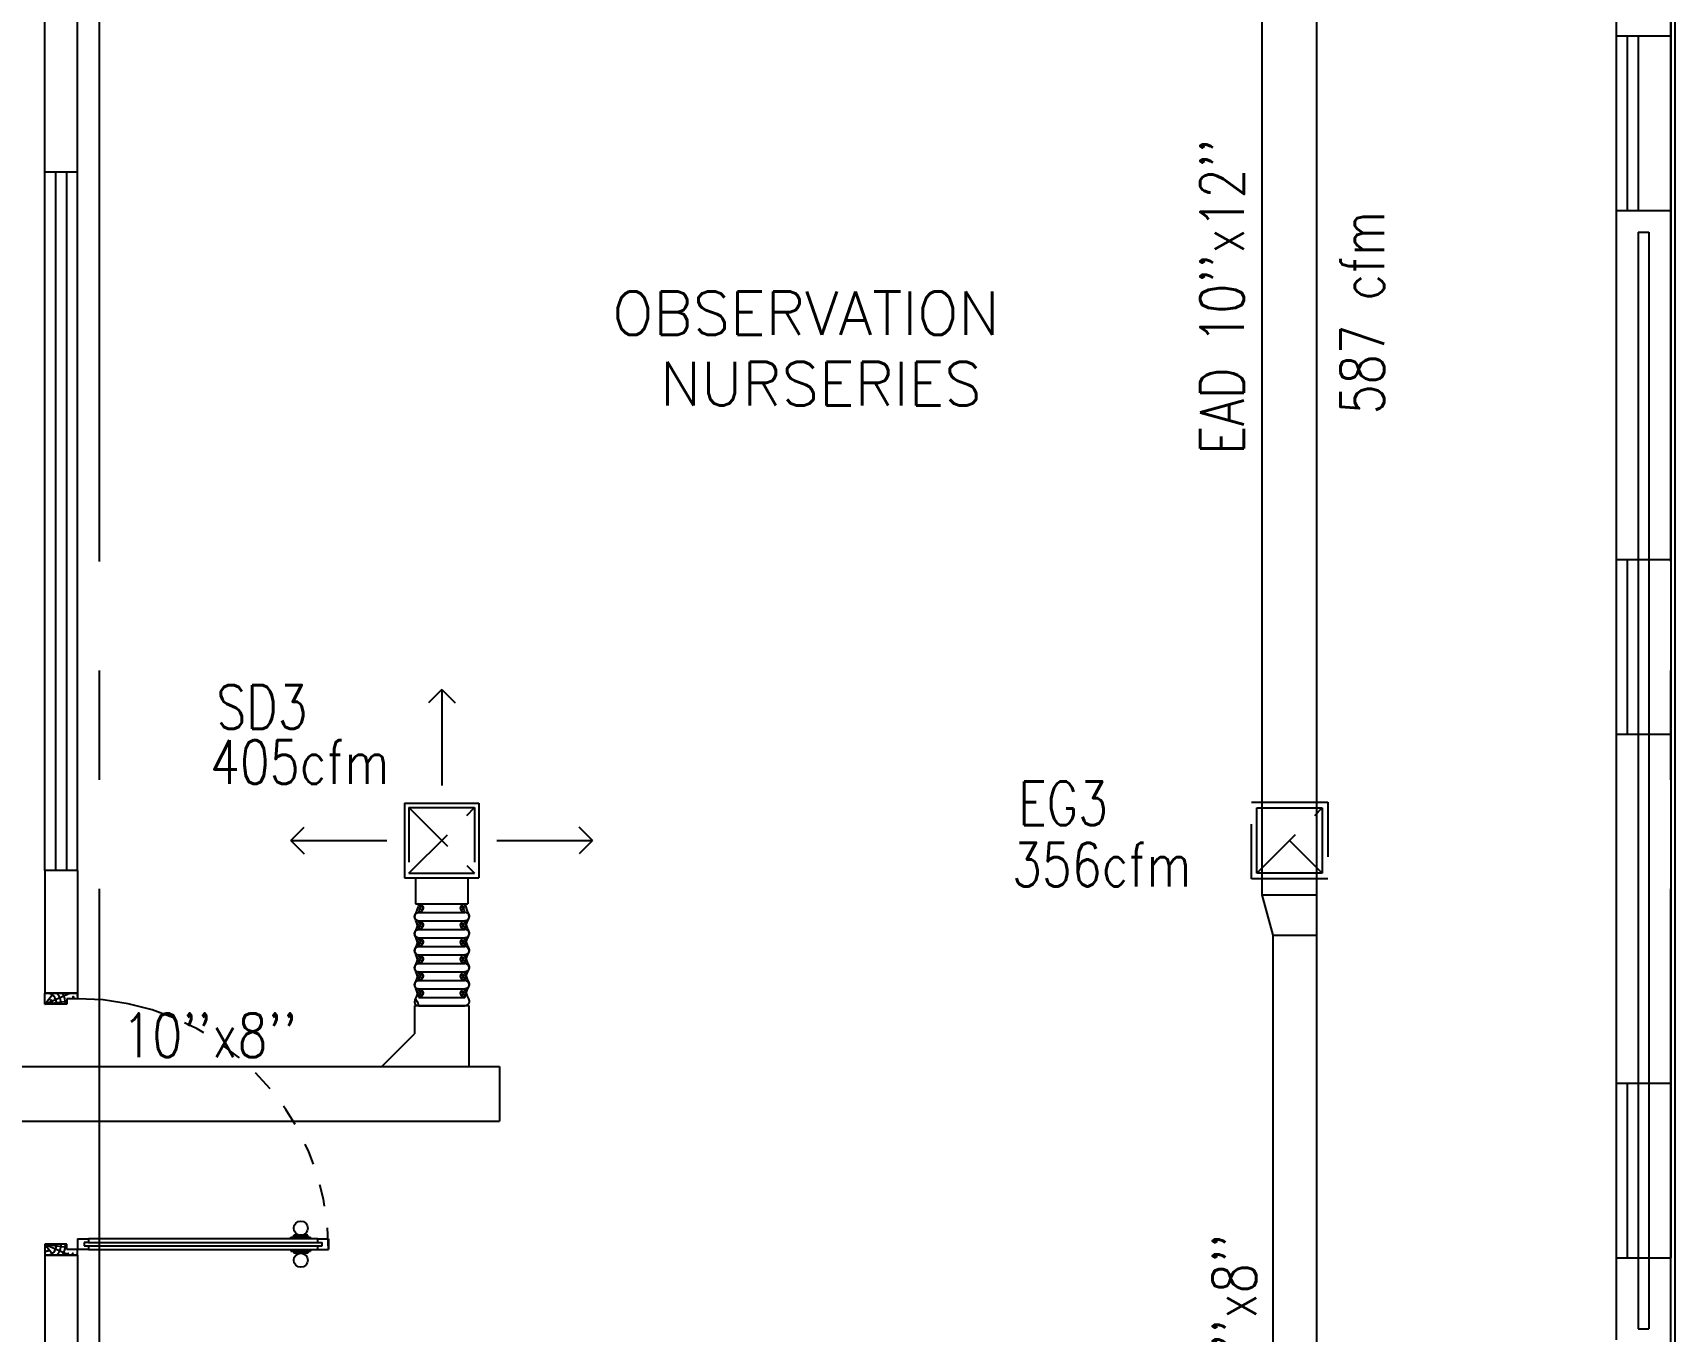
# Model space of a CAD drawing. Extents: x 417866029 to 417866302, y 43498045 to 43498122.
# Drawn here: x 417866045.9 to 417866053.42, y 43498088.98 to 43498094.93 of the extents above; entities that cross this region are included whole.
import ezdxf
from ezdxf.enums import TextEntityAlignment as Align

# ---------------------------------------------------------------- set-up
doc = ezdxf.new("R2010")
doc.units = 0
doc.header["$MEASUREMENT"] = 0
doc.linetypes.add('CENTERX2', pattern=[4, 2.5, -0.5, 0.5, -0.5])
doc.linetypes.add('HIDDEN', pattern=[0.375, 0.25, -0.125])
for name, color, linetype in [('AXES', 11, 'CENTERX2'), ('DOOR', 9, 'CONTINUOUS'), ('DUCT', 6, 'CONTINUOUS'), ('EXDUCT', 10, 'CONTINUOUS'), ('INSUL', 9, 'CONTINUOUS'), ('M-AC-FLEX', 7, 'CONTINUOUS'), ('M-EGU.', 2, 'CONTINUOUS'), ('M-TEXT', 2, 'CONTINUOUS'), ('RM-NAME', 9, 'CONTINUOUS'), ('ROOF', 9, 'CONTINUOUS'), ('WALL', 9, 'CONTINUOUS'), ('WIN', 9, 'CONTINUOUS')]:
    doc.layers.add(name, color=color, linetype=linetype)
doc.styles.add('ROMANS', font='ROMANS.shx', dxfattribs={"width": 0.6})

# ---------------------------------------------------------------- blocks, each defined once
blk = doc.blocks.new('DOOR100')
at = {"layer": 'DOOR', "color": 7, "linetype": 'ByBlock'}
for p, q in [((-75, 1250), (-75, 1300)), ((-75, 1300), (-25, 1300)), ((-25, 1300), (-75, 1300)), ((-25, 1250), (-25, 1300)), ((-91.2, 1205), (-91.2, 1140.2)), ((-82.2, 1205), (-91.2, 1205)), ((-82.2, 1127.6), (-82.2, 1217.6)), ((-75, 1217.6), (-82.2, 1217.6)), ((-82.2, 1205), (-82.2, 1140.2)), ((-58, 1250), (-75, 1250)), ((-58, 1250), (-58, 1270)), ((-42, 1270), (-58, 1270)), ((-42, 1250), (-42, 1270)), ((-25, 1250), (-42, 1250)), ((-25, 1217.6), (-17.8, 1217.6)), ((-17.8, 1127.6), (-17.8, 1217.6)), ((-17.8, 1205), (-17.8, 1140.2)), ((-17.8, 1205), (-8.8, 1205)), ((-8.8, 1205), (-8.8, 1140.2)), ((-82.2, 1140.2), (-91.2, 1140.2)), ((-17.8, 1140.2), (-8.8, 1140.2)), ((-75, 1127.6), (-82.2, 1127.6)), ((-25, 1127.6), (-17.8, 1127.6)), ((-75, 200), (-58, 200)), ((-75, 150), (-75, 200)), ((-58, 200), (-58, 180)), ((-58, 180), (-42, 180)), ((-42, 200), (-25, 200)), ((-42, 180), (-42, 200)), ((-25, 200), (-25, 150)), ((-1200, 0), (-1200, 150)), ((-1200, 150), (-1175, 150)), ((-1200, 150), (-1200, 0)), ((-1150, 0), (-1200, 113.7)), ((-1175, 150), (-1175, 100)), ((-1175, 100), (-1150, 100)), ((-1150, 0), (-1163.4, 100)), ((-1150, 100), (-1150, 0)), ((-75, 150), (-25, 150)), ((-50, 0), (0, 113.7)), ((-50, 100), (-50, 0)), ((-50, 0), (-36.6, 100)), ((-25, 100), (-50, 100)), ((0, 150), (-25, 150)), ((-25, 150), (-25, 100)), ((0, 0), (0, 150)), ((0, 150), (0, 0)), ((-1150, 0), (-1200, 40.1)), ((-1150, 0), (-1200, 0)), ((-50, 0), (0, 40.1)), ((-50, 0), (0, 0))]:
    blk.add_line(p, q, dxfattribs=at)
at = {"layer": 'DOOR', "linetype": 'ByBlock'}
for p, q in [((-75, 1250), (-75, 200)), ((-58, 200), (-58, 1250)), ((-42, 200), (-42, 1250)), ((-25, 200), (-25, 1250))]:
    blk.add_line(p, q, dxfattribs=at)
at = {"layer": 'DOOR', "color": 7, "linetype": 'ByBlock'}
for centre in [(-123.5, 1172.6), (23.5, 1172.6)]:
    blk.add_circle(centre, 32.4, dxfattribs=at)
at = {"layer": 'DOOR', "linetype": 'HIDDEN', "ltscale": 0.5}
blk.add_arc((-25, 150), 1150, 90, 180, dxfattribs=at)
at = {"layer": 'DOOR', "color": 7, "linetype": 'ByBlock'}
for centre, radius, start, end in [((-1150, 0), 154.4, 103.71423, 108.89471), ((-1150, 0), 134.4, 100.71998, 111.84015), ((-1150, 0), 94.4, 90, 121.98181), ((-50, 0), 94.4, 58.01819, 90), ((-50, 0), 134.4, 68.15985, 79.28002), ((-50, 0), 114.4, 64.08384, 77.37743), ((-50, 0), 154.4, 71.10529, 76.28577), ((-1150, 0), 74.4, 90, 132.22357), ((-1150, 0), 54.4, 90, 156.79262), ((-1150, 0), 34.4, 90, 180), ((-1150, 0), 14.4, 90, 180), ((-50, 0), 74.4, 47.77643, 90), ((-50, 0), 54.4, 23.20738, 90), ((-50, 0), 34.4, 0, 90), ((-50, 0), 14.4, 0, 90)]:
    blk.add_arc(centre, radius, start, end, dxfattribs=at)
blk = doc.blocks.new('RM1')
at = {"layer": 'RM-NAME', "style": 'ROMANS'}
for tag, p in [('ROOMNAME1', (0, 323.8)), ('ROOMNAME2', (0, 0))]:
    blk.add_attdef(tag, text='', height=200, dxfattribs=at).set_placement(p, align=Align.MIDDLE)

msp = doc.modelspace()

# ---------------------------------------------------------------- linework, layer by layer
at = {"layer": 'AXES'}
for p, q in [((417866053.4035, 43498044.5064), (417866053.4035, 43498121.4271)), ((417866053.4235, 43498044.5064), (417866053.4235, 43498121.4271)), ((417866046.2035, 43498044.5064), (417866046.2035, 43498105.0907))]:
    msp.add_line(p, q, dxfattribs=at)
at = {"layer": 'DUCT', "color": 2, "linetype": 'ByBlock'}
msp.add_line((417866051.8066, 43498091.0782), (417866051.6566, 43498091.2282), dxfattribs=at)
at = {"layer": 'DUCT'}
for p, q in [((417866047.6476, 43498090.4698), (417866047.6476, 43498090.3425)), ((417866047.8976, 43498090.4698), (417866047.6476, 43498090.4698)), ((417866047.8976, 43498090.1925), (417866047.8976, 43498090.4698)), ((417866047.4976, 43498090.1925), (417866047.6476, 43498090.3425))]:
    msp.add_line(p, q, dxfattribs=at)
at = {"layer": 'DUCT', "linetype": 'ByBlock'}
for p, q in [((417866045.5348, 43498090.1925), (417866048.0367, 43498090.1925)), ((417866048.0367, 43498090.1925), (417866048.0367, 43498089.9425)), ((417866045.6348, 43498089.9425), (417866048.0367, 43498089.9425))]:
    msp.add_line(p, q, dxfattribs=at)
at = {"layer": 'EXDUCT', "linetype": 'ByBlock'}
for p, q in [((417866051.53, 43498095.1107), (417866051.53, 43498090.9792)), ((417866051.78, 43498095.1107), (417866051.78, 43498087.3286)), ((417866051.53, 43498090.9792), (417866051.78, 43498090.9792)), ((417866051.53, 43498090.9792), (417866051.58, 43498090.7939)), ((417866051.58, 43498090.7939), (417866051.58, 43498087.3286)), ((417866051.58, 43498090.7939), (417866051.78, 43498090.7939))]:
    msp.add_line(p, q, dxfattribs=at)
at = {"layer": 'INSUL'}
for p, q in [((417866053.2535, 43498094.0157), (417866053.3035, 43498094.0157)), ((417866053.2535, 43498094.0157), (417866053.2535, 43498088.9907)), ((417866053.3035, 43498094.0157), (417866053.3035, 43498088.9907)), ((417866053.2535, 43498088.9907), (417866053.3035, 43498088.9907))]:
    msp.add_line(p, q, dxfattribs=at)
at = {"layer": 'M-AC-FLEX', "color": 11}
for p, q in [((417866047.6671, 43498090.8988), (417866047.8781, 43498090.8988)), ((417866047.6671, 43498090.8598), (417866047.8781, 43498090.8598)), ((417866047.6671, 43498090.8208), (417866047.8781, 43498090.8208)), ((417866047.6671, 43498090.7818), (417866047.8781, 43498090.7818)), ((417866047.6671, 43498090.7818), (417866047.8781, 43498090.7818)), ((417866047.6671, 43498090.7428), (417866047.8781, 43498090.7428)), ((417866047.6671, 43498090.7428), (417866047.8781, 43498090.7428)), ((417866047.6671, 43498090.7038), (417866047.8781, 43498090.7038)), ((417866047.6671, 43498090.6648), (417866047.8781, 43498090.6648)), ((417866047.6671, 43498090.6258), (417866047.8781, 43498090.6258)), ((417866047.6671, 43498090.5868), (417866047.8781, 43498090.5868)), ((417866047.6671, 43498090.5478), (417866047.8781, 43498090.5478)), ((417866047.6671, 43498090.5088), (417866047.8781, 43498090.5088)), ((417866047.6671, 43498090.4698), (417866047.8781, 43498090.4698)), ((417866047.6671, 43498090.4698), (417866047.8781, 43498090.4698))]:
    msp.add_line(p, q, dxfattribs=at)
at = {"layer": 'M-AC-FLEX'}
for points in [[(417866047.6671, 43498090.9378, -1), (417866047.6671, 43498090.8988, 1), (417866047.6671, 43498090.8598)], [(417866047.6671, 43498090.8208, 1), (417866047.6671, 43498090.8598, -1), (417866047.6671, 43498090.8988)], [(417866047.6671, 43498090.8988, 1), (417866047.6671, 43498090.9378, -0.000618), (417866047.6671, 43498090.9378, -0.000618)], [(417866047.8781, 43498090.8988, -0.998764), (417866047.8781, 43498090.9378, -0.998764)], [(417866047.8781, 43498090.9378, 1), (417866047.8781, 43498090.8988, -1), (417866047.8781, 43498090.8598)], [(417866047.8781, 43498090.8208, -1), (417866047.8781, 43498090.8598, 1), (417866047.8781, 43498090.8988)], [(417866047.6671, 43498090.8598, -1), (417866047.6671, 43498090.8208, 1), (417866047.6671, 43498090.7818)], [(417866047.6671, 43498090.7428, 1), (417866047.6671, 43498090.7818, -1), (417866047.6671, 43498090.8208)], [(417866047.6671, 43498090.7428, 1), (417866047.6671, 43498090.7818, -0.771843), (417866047.6576, 43498090.8183, -0.771843)], [(417866047.8781, 43498090.8598, 1), (417866047.8781, 43498090.8208, -1), (417866047.8781, 43498090.7818)], [(417866047.8781, 43498090.7428, -1), (417866047.8781, 43498090.7818, 1), (417866047.8781, 43498090.8208)], [(417866047.8781, 43498090.7428, -1), (417866047.8781, 43498090.7818, 0.771843), (417866047.8877, 43498090.8183, 0.771843)], [(417866047.6671, 43498090.7818, -1), (417866047.6671, 43498090.7428, 0.771843), (417866047.6576, 43498090.7063, 0.771843)], [(417866047.6671, 43498090.7818, -1), (417866047.6671, 43498090.7428, 1), (417866047.6671, 43498090.7038)], [(417866047.6671, 43498090.6648, 1), (417866047.6671, 43498090.7038, -1), (417866047.6671, 43498090.7428)], [(417866047.8781, 43498090.7818, 1), (417866047.8781, 43498090.7428, -0.771843), (417866047.8877, 43498090.7063, -0.771843)], [(417866047.8781, 43498090.7818, 1), (417866047.8781, 43498090.7428, -1), (417866047.8781, 43498090.7038)], [(417866047.8781, 43498090.6648, -1), (417866047.8781, 43498090.7038, 1), (417866047.8781, 43498090.7428)], [(417866047.6671, 43498090.7038, -1), (417866047.6671, 43498090.6648, 1), (417866047.6671, 43498090.6258)], [(417866047.6671, 43498090.5868, 1), (417866047.6671, 43498090.6258, -1), (417866047.6671, 43498090.6648)], [(417866047.8781, 43498090.7038, 1), (417866047.8781, 43498090.6648, -1), (417866047.8781, 43498090.6258)], [(417866047.8781, 43498090.5868, -1), (417866047.8781, 43498090.6258, 1), (417866047.8781, 43498090.6648)], [(417866047.6671, 43498090.6258, -1), (417866047.6671, 43498090.5868, 1), (417866047.6671, 43498090.5478)], [(417866047.6671, 43498090.6258, -1), (417866047.6671, 43498090.5868, 0.000618), (417866047.6671, 43498090.5868, 0.000618)], [(417866047.6671, 43498090.5868, 1), (417866047.6671, 43498090.6258, -0.000618), (417866047.6671, 43498090.6258, -0.000618)], [(417866047.8781, 43498090.6258, 0.998764), (417866047.8781, 43498090.5868, 0.998764)], [(417866047.8781, 43498090.5868, -0.998764), (417866047.8781, 43498090.6258, -0.998764)], [(417866047.8781, 43498090.6258, 1), (417866047.8781, 43498090.5868, -1), (417866047.8781, 43498090.5478)], [(417866047.6671, 43498090.5088, 1), (417866047.6671, 43498090.5478, -1), (417866047.6671, 43498090.5868)], [(417866047.6671, 43498090.5478, -1), (417866047.6671, 43498090.5088, 1), (417866047.6671, 43498090.4698)], [(417866047.8781, 43498090.5088, -1), (417866047.8781, 43498090.5478, 1), (417866047.8781, 43498090.5868)], [(417866047.8781, 43498090.5478, 1), (417866047.8781, 43498090.5088, -1), (417866047.8781, 43498090.4698)], [(417866047.6671, 43498090.4698, -1), (417866047.6671, 43498090.5088)]]:
    msp.add_lwpolyline(points, format="xyb", dxfattribs=at)
at = {"layer": 'M-EGU.'}
for p, q in [((417866047.7721, 43498091.9194), (417866047.711, 43498091.8583)), ((417866047.7721, 43498091.9194), (417866047.8332, 43498091.8583)), ((417866047.7721, 43498091.9194), (417866047.7721, 43498091.4806)), ((417866047.6017, 43498091.3986), (417866047.6017, 43498091.0578)), ((417866047.6017, 43498091.3986), (417866047.9425, 43498091.3986)), ((417866047.9425, 43498091.3986), (417866047.9425, 43498091.0578)), ((417866051.5066, 43498091.0782), (417866051.5066, 43498091.3782)), ((417866051.5066, 43498091.3782), (417866051.8066, 43498091.3782)), ((417866051.8066, 43498091.3782), (417866051.8066, 43498091.0782)), ((417866047.0809, 43498091.2282), (417866047.142, 43498091.2893)), ((417866048.4633, 43498091.2282), (417866048.4022, 43498091.2893)), ((417866047.0809, 43498091.2282), (417866047.5197, 43498091.2282)), ((417866047.0809, 43498091.2282), (417866047.142, 43498091.1671)), ((417866048.0245, 43498091.2282), (417866048.4633, 43498091.2282)), ((417866048.4633, 43498091.2282), (417866048.4022, 43498091.1671)), ((417866047.6017, 43498091.0578), (417866047.9425, 43498091.0578)), ((417866047.6521, 43498091.0578), (417866047.6521, 43498090.9378)), ((417866047.8921, 43498091.0578), (417866047.8921, 43498090.9378)), ((417866051.8066, 43498091.0782), (417866051.5066, 43498091.0782)), ((417866047.6521, 43498090.9378), (417866047.8921, 43498090.9378))]:
    msp.add_line(p, q, dxfattribs=at)
at = {"layer": 'M-EGU.', "linetype": 'HIDDEN'}
for p, q in [((417866047.6217, 43498091.3786), (417866047.9225, 43498091.0778)), ((417866047.6217, 43498091.0778), (417866047.9225, 43498091.3786)), ((417866047.6217, 43498091.3786), (417866047.6217, 43498091.0778)), ((417866047.6217, 43498091.3786), (417866047.9225, 43498091.3786)), ((417866047.9225, 43498091.3786), (417866047.9225, 43498091.0778)), ((417866051.4816, 43498091.0532), (417866051.4816, 43498091.4032)), ((417866051.4816, 43498091.4032), (417866051.8316, 43498091.4032)), ((417866051.5066, 43498091.0782), (417866051.8066, 43498091.3782)), ((417866051.8316, 43498091.4032), (417866051.8316, 43498091.0532)), ((417866047.6217, 43498091.0778), (417866047.9225, 43498091.0778)), ((417866051.8316, 43498091.0532), (417866051.4816, 43498091.0532))]:
    msp.add_line(p, q, dxfattribs=at)
at = {"layer": 'ROOF'}
msp.add_line((417866053.4235, 43498088.8407), (417866053.4235, 43498100.4907), dxfattribs=at)
at = {"layer": 'WALL', "linetype": 'ByBlock'}
for p, q in [((417866053.4035, 43498096.6028), (417866053.4035, 43498094.9157)), ((417866053.1535, 43498095.4407), (417866053.1535, 43498094.9157)), ((417866053.1535, 43498094.9157), (417866053.4035, 43498094.9157)), ((417866053.1535, 43498094.1157), (417866053.1535, 43498092.5157)), ((417866053.1535, 43498094.1157), (417866053.4035, 43498094.1157)), ((417866053.4035, 43498094.1157), (417866053.4035, 43498092.5157)), ((417866053.1535, 43498092.5157), (417866053.4035, 43498092.5157)), ((417866053.1535, 43498091.7157), (417866053.4035, 43498091.7157)), ((417866053.1535, 43498091.7157), (417866053.1535, 43498090.1157)), ((417866053.4035, 43498091.7157), (417866053.4035, 43498090.1157)), ((417866046.1035, 43498091.0907), (417866045.9535, 43498091.0907)), ((417866045.9535, 43498091.0907), (417866045.9535, 43498090.5282)), ((417866046.1035, 43498091.0907), (417866046.1035, 43498090.5282)), ((417866046.1035, 43498090.5282), (417866045.9535, 43498090.5282)), ((417866053.1535, 43498090.1157), (417866053.4035, 43498090.1157)), ((417866046.1035, 43498089.3282), (417866045.9535, 43498089.3282)), ((417866045.9535, 43498089.3282), (417866045.9535, 43498088.3407)), ((417866046.1035, 43498089.3282), (417866046.1035, 43498088.8407)), ((417866053.1535, 43498089.3157), (417866053.4035, 43498089.3157)), ((417866053.1535, 43498089.3157), (417866053.1535, 43498088.9407))]:
    msp.add_line(p, q, dxfattribs=at)
at = {"layer": 'WALL'}
for p, q in [((417866045.9535, 43498094.2907), (417866045.9535, 43498095.5407)), ((417866046.1035, 43498094.2907), (417866046.1035, 43498095.5407)), ((417866046.1035, 43498094.2907), (417866045.9535, 43498094.2907))]:
    msp.add_line(p, q, dxfattribs=at)
at = {"layer": 'WIN'}
for p, q in [((417866053.1535, 43498094.9157), (417866053.1535, 43498094.1157)), ((417866053.2035, 43498094.9157), (417866053.2035, 43498094.1157)), ((417866053.2535, 43498094.9157), (417866053.2535, 43498094.1157)), ((417866053.4035, 43498094.9157), (417866053.4035, 43498094.1157)), ((417866053.1535, 43498092.5157), (417866053.1535, 43498091.7157)), ((417866053.2035, 43498092.5157), (417866053.2035, 43498091.7157)), ((417866053.2535, 43498092.5157), (417866053.2535, 43498091.7157)), ((417866053.4035, 43498092.5157), (417866053.4035, 43498091.7157)), ((417866053.1535, 43498090.1157), (417866053.1535, 43498089.3157)), ((417866053.2035, 43498090.1157), (417866053.2035, 43498089.3157)), ((417866053.2535, 43498090.1157), (417866053.2535, 43498089.3157)), ((417866053.4035, 43498090.1157), (417866053.4035, 43498089.3157))]:
    msp.add_line(p, q, dxfattribs=at)
at = {"layer": 'WIN', "linetype": 'ByBlock'}
for p, q in [((417866045.9535, 43498091.0907), (417866045.9535, 43498094.2907)), ((417866046.0035, 43498091.0907), (417866046.0035, 43498094.2907)), ((417866046.0535, 43498091.0907), (417866046.0535, 43498094.2907)), ((417866046.1035, 43498091.0907), (417866046.1035, 43498094.2907))]:
    msp.add_line(p, q, dxfattribs=at)

# ---------------------------------------------------------------- block references
at = {"layer": 'DOOR', "xscale": 0.001000002026557922, "yscale": 0.001000002026557922, "zscale": 0.001, "rotation": 270}
msp.add_blockref('DOOR100', (417866045.9535, 43498089.3282), dxfattribs=at)
at = {"layer": 'RM-NAME'}
ref = msp.add_blockref('RM1', (417866049.5091, 43498093.3208), dxfattribs=dict(at, xscale=0.0009999871253967285, yscale=0.001000002026557922, zscale=0.001))
ref.add_attrib('ROOMNAME2', 'NURSERIES', dxfattribs={"height": 0.2, "style": 'ROMANS'}).set_placement((417866049.5091, 43498093.3208), align=Align.MIDDLE)
ref.add_attrib('ROOMNAME1', ' OBSERVATION  ', dxfattribs={"height": 0.2, "style": 'ROMANS'}).set_placement((417866049.5091, 43498093.6446), align=Align.MIDDLE)

# ---------------------------------------------------------------- texts
at = {"layer": 'M-TEXT', "style": 'ROMANS', "width": 0.8}
for s, p in [("EAD 10''x12''", (417866051.4473, 43498092.9977)), ('587 cfm', (417866052.0897, 43498093.1811)), ("8''x8''", (417866051.5041, 43498088.7625))]:
    msp.add_text(s, height=0.2, rotation=90, dxfattribs=at).set_placement(p)
for s, p in [('SD3', (417866046.7392, 43498091.7402)), ('405cfm', (417866046.7099, 43498091.4872)), ('EG3', (417866050.4137, 43498091.2986)), ('356cfm', (417866050.3845, 43498091.0179)), ("10''x8''", (417866046.3083, 43498090.2358))]:
    msp.add_text(s, height=0.2, dxfattribs=at).set_placement(p)

doc.saveas('drawing.dxf')
